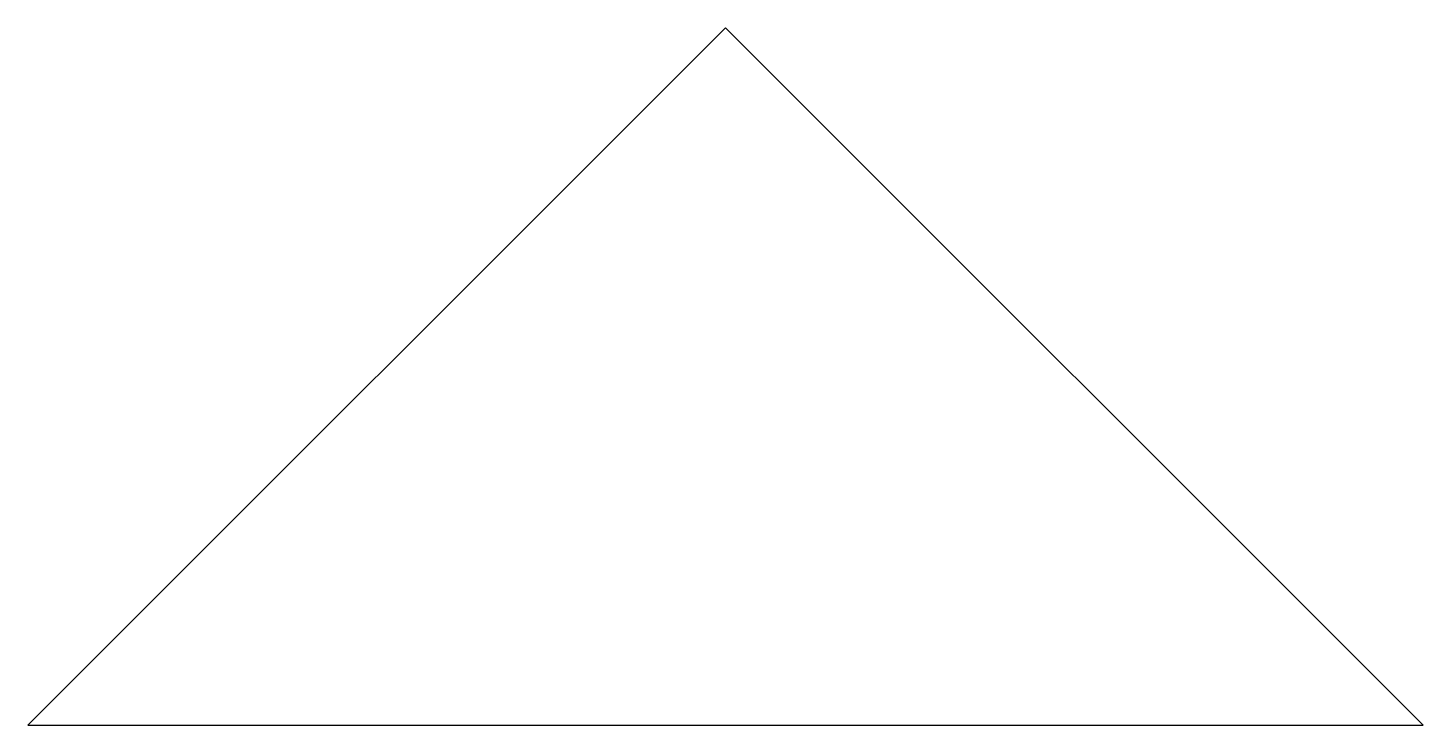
# Model space of a CAD drawing. Extents: x 0 to 10, y 0 to 5.
import ezdxf

# ---------------------------------------------------------------- set-up
doc = ezdxf.new("R2010")
doc.units = 0
doc.header["$MEASUREMENT"] = 0
doc.layers.add('ROADS', color=1, linetype='CONTINUOUS')

msp = doc.modelspace()

# ---------------------------------------------------------------- linework, layer by layer
at = {"layer": 'ROADS'}
msp.add_line((0, 0), (10, 0), dxfattribs=at)
msp.add_lwpolyline([(0, 0), (5, 5), (10, 0)], dxfattribs=at)

doc.saveas('drawing.dxf')
